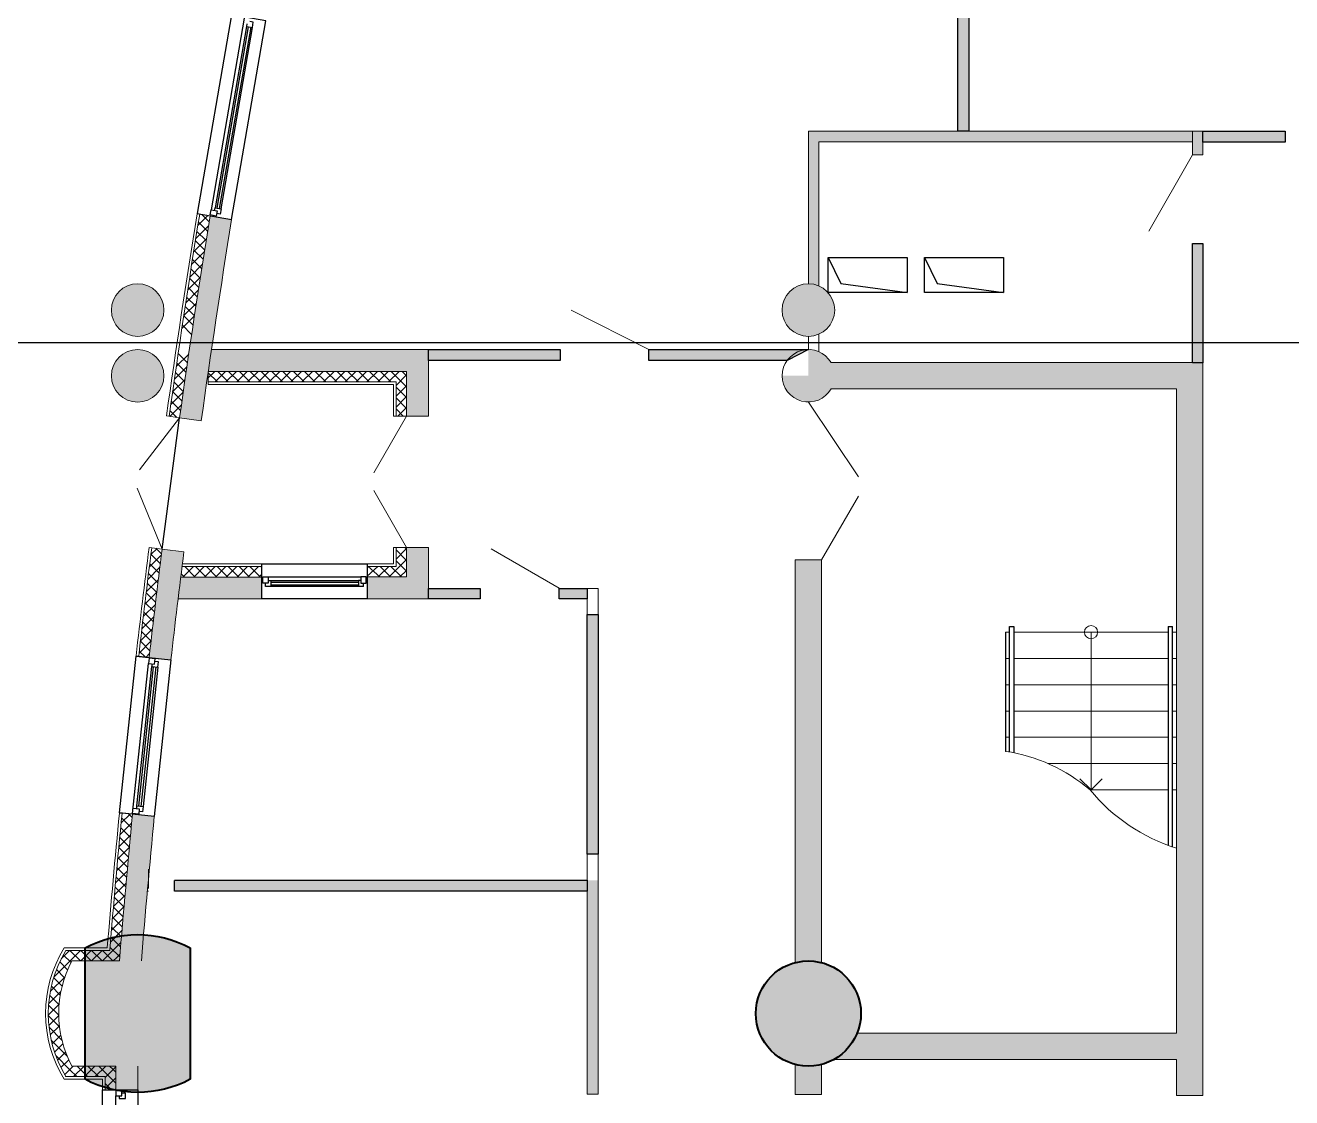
# Model space of a CAD drawing. Header units: millimetres. Extents: x 72919 to 485785, y -53256 to 338519.
# Drawn here: x 153689 to 168133, y 160830 to 173064 of the extents above; entities that cross this region are included whole.
import ezdxf

# ---------------------------------------------------------------- set-up
doc = ezdxf.new("R2010")
doc.units = ezdxf.units.MM
doc.layers.add('1', color=7, linetype='Continuous')
for name, color, linetype, lineweight in [('door', 177, 'Continuous', 9), ('stairs', 4, 'Continuous', 5), ('wall', 5, 'Continuous', 40)]:
    doc.layers.add(name, color=color, linetype=linetype, lineweight=lineweight)

# ---------------------------------------------------------------- blocks, each defined once
blk = doc.blocks.new('Пилон 1')
at = {"layer": 'wall', "lineweight": 9, "ltscale": 400, "true_color": 0x000000}
h = blk.add_hatch(color=18, dxfattribs=at)
h.dxf.hatch_style = 1
edge = h.paths.add_edge_path()
edge.add_line((600, -750), (600, 750))
edge.add_arc((0, -375), 1275, 61.9275, 118.0725)
edge.add_line((-600, 750), (-600, -750))
edge.add_arc((0, 375), 1275, 241.9275, 298.0725)
at = {"layer": 'wall', "color": 0, "ltscale": 400}
blk.add_lwpolyline([(600, -750), (600, 750, 0.25), (-600, 750), (-600, -750, 0.25), (600, -750)], format="xyb", dxfattribs=at)
blk = doc.blocks.new('Колонна ∅1200')
at = {"lineweight": 9, "ltscale": 400, "true_color": 0x000000}
h = blk.add_hatch(color=18, dxfattribs=at)
h.dxf.hatch_style = 1
edge = h.paths.add_edge_path()
edge.add_arc((0, 0), 600, 0, 360)
at = {"color": 18, "ltscale": 400, "true_color": 0x000000}
blk.add_circle((0, 0), 600, dxfattribs=at)

msp = doc.modelspace()

# ---------------------------------------------------------------- hatches: boundary and pattern name
at = {"ltscale": 500, "true_color": 0x000000}
h = msp.add_hatch(color=18, dxfattribs=at)
h.dxf.hatch_style = 1
h.paths.add_polyline_path([(164324.91077, 174464.89857), (164450.43379, 174464.89857), (164450.43379, 171854.99944), (164324.91077, 171854.99944)])
h = msp.add_hatch(color=18, dxfattribs=at)
h.dxf.hatch_style = 1
edge = h.paths.add_edge_path()
edge.add_line((167120.43379, 171854.99944), (162620.43379, 171854.99944))
edge.add_line((162620.43379, 171854.99944), (162620.43379, 170114.99944))
edge.add_arc((162620.43379, 169814.99944), 300, 66.421821522, 90, ccw=False)
edge.add_line((162740.43379, 170089.95399), (162740.43379, 171734.99944))
edge.add_line((162740.43379, 171734.99944), (167000.43379, 171734.99944))
edge.add_line((167000.43379, 171734.99944), (167000.43379, 171584.99944))
edge.add_line((167000.43379, 171584.99944), (167120.43379, 171584.99944))
edge.add_line((167120.43379, 171584.99944), (167120.43379, 171854.99944))
h = msp.add_hatch(color=18, dxfattribs=at)
h.dxf.hatch_style = 1
h.paths.add_polyline_path([(167120.43379, 171854.99944), (168060.43379, 171854.99944), (168060.43379, 171729.99944), (167120.43379, 171729.99944)])
h.paths.add_polyline_path([(169070.43379, 171854.99944), (169320.43379, 171854.99944), (169320.43379, 171729.99944), (169070.43379, 171729.99944)])
h.paths.add_polyline_path([(170060.69529, 171854.99944), (173910.37406, 171854.99944), (173910.37406, 171729.99944), (170060.69529, 171729.99944)])
h.paths.add_polyline_path([(173910.37406, 171854.37183), (178095.43379, 171854.37183), (178095.43379, 171729.99944), (173910.37406, 171729.99944)])
h = msp.add_hatch(color=18, dxfattribs=at)
h.dxf.hatch_style = 1
h.paths.add_polyline_path([(155444.62172, 168586.55507), (155696.19417, 168553.10768), (155781.12329, 169114.87465), (158037.36077, 169114.87627), (158037.36083, 168606.47783), (158287.36057, 168606.47783), (158287.36057, 169364.87465), (155812.93078, 169364.87465), (155880.36704, 169814.99944), (155979.26693, 170453.00528), (156047.30886, 170846.8588), (155795.60521, 170887.59674), (155750.75932, 170608.20457), (155700.20625, 170287.52658), (155639.7147, 169895.34123), (155601.65977, 169643.61094), (155546.61962, 169272.24012), (155506.56408, 168996.24451), (155469.31448, 168734.99152)])
h.paths.add_polyline_path([(157587.43379, 166769.99944), (158037.36057, 166769.99944), (158037.36057, 167106.47783), (158287.36057, 167106.47783), (158287.36057, 166521.51294), (157587.43379, 166521.51294)])
edge = h.paths.add_edge_path()
edge.add_line((155249.51214, 167089.18206), (155497.34085, 167056.25853))
edge.add_line((155497.34085, 167056.25853), (155461.91285, 166768.48441))
edge.add_line((155461.91285, 166768.48441), (156387.43379, 166768.48602))
edge.add_line((156387.43379, 166768.48602), (156387.43379, 166521.51294))
edge.add_line((156387.43379, 166521.51294), (155431.43924, 166521.51294))
edge.add_line((155431.43924, 166521.51294), (155416.39427, 166396.26925))
edge.add_line((155416.39427, 166396.26925), (155391.48373, 166186.13334))
edge.add_line((155391.48373, 166186.13334), (155369.70054, 165999.43471))
edge.add_line((155369.70054, 165999.43471), (155349.79216, 165826.29085))
edge.add_line((155349.79216, 165826.29085), (155101.40567, 165854.64839))
edge.add_line((155101.40567, 165854.64839), (155116.51609, 165986.28955))
edge.add_line((155116.51609, 165986.28955), (155133.26619, 166130.5864))
edge.add_line((155133.26619, 166130.5864), (155161.64559, 166371.31452))
edge.add_line((155161.64559, 166371.31452), (155194.39301, 166643.52539))
edge.add_line((155194.39301, 166643.52539), (155223.46624, 166880.47535))
edge.add_line((155223.46624, 166880.47535), (155251.16335, 167088.9627))
h = msp.add_hatch(color=18, dxfattribs=at)
h.dxf.hatch_style = 1
h.paths.add_polyline_path([(167120.43379, 169964.99944), (167000.43379, 169964.99944), (167000.43379, 169214.99944), (167120.43379, 169214.99944)])
h.paths.add_polyline_path([(167000.43379, 169964.99944), (167120.43379, 169964.99944), (167120.43379, 170574.99944), (167000.43379, 170574.99944)])
h = msp.add_hatch(color=18, dxfattribs=at)
h.dxf.hatch_style = 1
edge = h.paths.add_edge_path()
edge.add_arc((154970.43379, 169814.99944), 300, 9, 369)
h = msp.add_hatch(color=18, dxfattribs=at)
h.dxf.hatch_style = 1
edge = h.paths.add_edge_path()
edge.add_arc((162620.43379, 169814.99944), 300, 9, 369)
h = msp.add_hatch(color=18, dxfattribs=at)
h.dxf.hatch_style = 1
edge = h.paths.add_edge_path()
edge.add_arc((154970.43379, 169064.99944), 300, 9, 369)
h = msp.add_hatch(color=18, dxfattribs=at)
h.dxf.hatch_style = 1
h.paths.add_polyline_path([(158287.36057, 169364.87465), (159790.64801, 169364.87465), (159790.64801, 169239.99944), (158287.36057, 169239.99944)])
h.paths.add_polyline_path([(160800.64801, 169364.87465), (162620.15531, 169364.99944), (162377.07712, 169239.99944), (160800.64801, 169239.99944)])
h = msp.add_hatch(color=18, dxfattribs=at)
h.dxf.hatch_style = 1
h.paths.add_polyline_path([(162619.54353, 169065.52377), (162619.54353, 169365.52362, -0.2676702375), (162879.04662, 169215.5373), (167119.82241, 169215.5373), (167119.7958, 169065.52377)])
h = msp.add_hatch(color=18, dxfattribs=at)
h.dxf.hatch_style = 1
h.paths.add_polyline_path([(162619.24682, 166965.12767), (162469.54651, 166965.12767), (162469.54651, 165480.43979), (162619.24682, 165456.30081)])
edge = h.paths.add_edge_path()
edge.add_line((162469.54651, 168805.54335), (162619.24682, 168765.12767))
edge.add_line((162619.24682, 168765.12767), (162619.24682, 169065.02058))
edge.add_line((162619.24682, 169065.02058), (162319.24724, 169065.02058))
edge.add_arc((162619.24682, 169065.52377), 300, 180.096102053, 240.066070356)
edge.add_line((162469.54651, 168805.54335), (162469.54651, 168805.54335))
h = msp.add_hatch(color=18, dxfattribs=at)
h.dxf.hatch_style = 1
h.paths.add_polyline_path([(162769.54642, 166965.12767), (162619.54353, 166965.12767), (162619.54353, 166816.67788), (162769.54644, 166770.52301)])
edge = h.paths.add_edge_path()
edge.add_arc((162619.24682, 169065.52377), 300, 300.066068008, 330.001947794)
edge.add_line((162879.05954, 168915.5326), (166819.54569, 168915.51666))
edge.add_line((166819.54569, 168915.51666), (166819.46552, 168765.37156))
edge.add_line((166819.46552, 168765.37156), (167119.17915, 168765.53529))
edge.add_line((167119.17915, 168765.53529), (167119.7426, 168765.53529))
edge.add_line((167119.7426, 168765.53529), (167119.79572, 169065.02058))
edge.add_line((167119.79572, 169065.02058), (162619.54353, 169065.02058))
edge.add_line((162619.54353, 169065.02058), (162619.54353, 168765.12767))
edge.add_line((162619.54353, 168765.12767), (162729.53163, 168787.01783))
edge.add_line((162729.53163, 168787.01783), (162769.5463, 168805.88928))
h = msp.add_hatch(color=18, dxfattribs=at)
h.dxf.hatch_style = 1
h.paths.add_polyline_path([(166819.54599, 161790.02336), (166819.54689, 168850.73208), (167119.54425, 168850.73208), (167119.54337, 161790.02336)])
h = msp.add_hatch(color=18, dxfattribs=at)
h.dxf.hatch_style = 1
h.paths.add_polyline_path([(162619.54353, 165456.25297), (162619.54353, 166816.67788), (162769.54644, 166770.52301), (162769.54652, 165432.06518)])
h = msp.add_hatch(color=18, dxfattribs=at)
h.dxf.hatch_style = 1
h.paths.add_polyline_path([(158287.36057, 166639.99944), (158876.57032, 166639.99944), (158876.57032, 166521.51294), (158287.36057, 166521.51294)])
h.paths.add_polyline_path([(159776.57032, 166639.99944), (160096.32216, 166639.99944), (160096.32216, 166519.99944), (159776.57032, 166519.99944)])
h = msp.add_hatch(color=18, dxfattribs=at)
h.dxf.hatch_style = 1
h.paths.add_polyline_path([(155392.35886, 163309.37156), (160096.32216, 163309.99944), (160096.32216, 163184.99944), (155392.09736, 163184.37211)])
h.paths.add_polyline_path([(160096.32216, 163309.99944), (160221.3222, 163309.99944), (160221.3222, 160869.99944), (160096.32216, 160869.99944)])
h.paths.add_polyline_path([(160095.69455, 166340.26161), (160221.94977, 166340.26161), (160221.94977, 163609.73728), (160095.69455, 163609.73728)])
h.paths.add_polyline_path([(160096.32216, 159869.99944), (160221.32216, 159869.99944), (160221.32216, 159719.37183), (160096.32216, 159719.37183)])
h = msp.add_hatch(color=18, dxfattribs=at)
h.dxf.hatch_style = 1
h.paths.add_polyline_path([(162019.54388, 161791.02218, -0.3415347387), (162469.54651, 162370.97358), (162469.54651, 165480.43979), (162619.24682, 165456.30081), (162619.24682, 161791.02218)])
h = msp.add_hatch(color=18, dxfattribs=at)
h.dxf.hatch_style = 1
h.paths.add_polyline_path([(162619.54353, 161790.02336), (162619.54353, 165456.25297), (162769.54652, 165432.06518), (162769.54672, 162370.97295, -0.3419983643), (163219.54777, 161790.02336)])
h = msp.add_hatch(color=18, dxfattribs=at)
h.dxf.hatch_style = 1
h.paths.add_polyline_path([(154720.4338, 159719.99944), (154970.43379, 159719.99944), (160221.32216, 159719.99944), (160221.32216, 159499.99944), (162770.43379, 159499.99944), (162770.43379, 159065.25681), (162520.43379, 159065.25681), (162520.43379, 159249.99944), (160040.43379, 159249.99944), (160040.43379, 154239.99944), (160610.43379, 154239.99944), (160610.43379, 153989.99944), (159790.43379, 153989.99944), (159790.43379, 154209.99944), (158860.63772, 154209.99944), (158860.63772, 154459.99944), (159790.43379, 154459.99944), (159790.43379, 159469.99944), (157330.43379, 159469.99944), (157330.43379, 154459.99944), (157850.43379, 154459.99944), (157850.43379, 154209.99944), (157080.43379, 154209.99944), (157080.43379, 159469.99944), (154970.43379, 159469.99944), (154970.43379, 158035.99944), (154720.4338, 158035.99944)])
h.paths.add_polyline_path([(154762.01082, 162389.99944), (155012.84782, 162389.99944), (155044.48246, 162767.71051), (155074.51136, 163112.38163), (155081.07546, 163186.07251), (155091.87314, 163306.07251), (155160.4786, 164036.27399), (154911.85659, 164062.56844)])
h = msp.add_hatch(color=18, dxfattribs=at)
h.dxf.hatch_style = 1
h.paths.add_polyline_path([(162063.32879, 161565.02135, -0.0963957826), (162019.54305, 161790.02135), (162619.24682, 161790.02135), (162619.24682, 161565.02135)])
h = msp.add_hatch(color=18, dxfattribs=at)
h.dxf.hatch_style = 1
h.paths.add_polyline_path([(162619.54353, 161565.02135), (162619.54353, 161790.02135), (163219.54777, 161790.02135, -0.0963957826), (163175.76203, 161565.02135)])
h = msp.add_hatch(color=18, dxfattribs=at)
h.dxf.hatch_style = 1
h.paths.add_polyline_path([(167119.54334, 161565.02135), (167119.54337, 161790.02336), (166819.54599, 161790.02336), (166819.54595, 161565.02135)])
h = msp.add_hatch(color=18, dxfattribs=at)
h.dxf.hatch_style = 1
edge = h.paths.add_edge_path()
edge.add_line((162469.54651, 160864.76844), (162469.54651, 161209.07313))
edge.add_arc((162619.54541, 161790.02336), 600.00236, 202.024427998, 255.522654874, ccw=False)
edge.add_line((162063.32879, 161565.02135), (162619.24682, 161565.02135))
edge.add_line((162619.24682, 161565.02135), (162619.24682, 160864.76844))
edge.add_line((162619.24682, 160864.76844), (162469.54651, 160864.76844))
h = msp.add_hatch(color=18, dxfattribs=at)
h.dxf.hatch_style = 1
edge = h.paths.add_edge_path()
edge.add_line((162769.5468, 161209.07378), (162769.83961, 160864.89426))
edge.add_line((162769.83961, 160864.89426), (162619.83628, 160864.89426))
edge.add_line((162619.83628, 160864.89426), (162619.54353, 161565.02135))
edge.add_line((162619.54353, 161565.02135), (167119.54334, 161565.02135))
edge.add_line((167119.54334, 161565.02135), (167119.54322, 160854.34981))
edge.add_line((167119.54322, 160854.34981), (166819.49583, 160854.35261))
edge.add_line((166819.49583, 160854.35261), (166819.49966, 161265.02383))
edge.add_line((166819.49966, 161265.02383), (162910.02488, 161265.02383))
edge.add_arc((162619.54541, 161790.02336), 600.00236, 284.477591276, 298.955524515, ccw=False)
at = {"layer": '1', "ltscale": 500, "true_color": 0x000000}
h = msp.add_hatch(color=18, dxfattribs=at)
h.dxf.hatch_style = 1
edge = h.paths.add_edge_path()
edge.add_line((167119.54334, 161565.02135), (167119.54322, 160854.34981))
edge.add_line((167119.54322, 160854.34981), (166819.49583, 160854.35261))
edge.add_line((166819.49583, 160854.35261), (166819.49966, 161265.02383))
edge.add_line((166819.49966, 161265.02383), (162910.02488, 161265.02383))
edge.add_arc((162619.54541, 161790.02336), 600.00236, 284.477591276, 298.955524515, ccw=False)
edge.add_line((162769.5468, 161209.07378), (162769.83961, 160864.89426))
edge.add_line((162769.83961, 160864.89426), (162619.83628, 160864.89426))
edge.add_line((162619.83649, 160865.02054), (162619.54353, 161565.02135))
edge.add_line((162619.54353, 161565.02135), (167119.54334, 161565.02135))

# ---------------------------------------------------------------- linework, layer by layer
at = {"color": 18, "ltscale": 500, "true_color": 0x000000}
for p, q in [((156185.89585, 173146.83882), (155807.96811, 170959.24411)), ((156209.99058, 173051.34304), (155852.49136, 170981.99669)), ((156229.69864, 173047.93828), (155872.19942, 170978.59193)), ((156259.26073, 173042.83115), (155901.76151, 170973.4848)), ((155921.46957, 170970.08005), (156278.96879, 173039.4264)), ((162845.43379, 170414.49061), (162990.97493, 170117.71144)), ((163945.43379, 170414.49061), (164090.97493, 170117.71144)), ((162990.97493, 170117.71144), (163745.43379, 170014.49061)), ((164090.97493, 170117.71144), (164845.43379, 170014.49061)), ((156397.43379, 166769.99944), (157517.43379, 166769.99944)), ((156487.43379, 166729.99944), (157487.43379, 166729.99944)), ((156487.43379, 166709.99944), (157487.43379, 166709.99944)), ((156487.43379, 166679.99944), (157487.43379, 166679.99944)), ((154912.91689, 164072.51208), (155093.81651, 165782.97264)), ((154962.16072, 164157.80595), (155130.43944, 165748.93205)), ((154982.0498, 164155.70247), (155150.32851, 165746.82857)), ((155011.88341, 164152.54724), (155180.16213, 165743.67334)), ((155200.0512, 165741.56986), (155031.77249, 164150.44376)), ((165844.30478, 164340.89539), (165716.87404, 164468.32613)), ((165844.30478, 164340.89539), (165971.73552, 164468.32613)), ((154720.43379, 159729.99944), (154720.43379, 160849.99944))]:
    msp.add_line(p, q, dxfattribs=at)
for points in [[(164324.91077, 174464.89857), (164450.43379, 174464.89857), (164450.43379, 171854.99944), (164324.91077, 171854.99944)], [(156433.94898, 173114.13342), (156039.78777, 173182.22851), (155648.24102, 170915.80155), (156042.40223, 170847.70646)], [(167120.43379, 171854.99944), (168060.43379, 171854.99944), (168060.43379, 171729.99944), (167120.43379, 171729.99944)], [(155797.75385, 170900.11992), (155807.96811, 170959.24411), (155876.94632, 170947.32747), (155866.73206, 170888.20328)], [(162845.43379, 170414.49061), (163745.43379, 170414.49061), (163745.43379, 170014.49061), (162845.43379, 170014.49061)], [(163945.43379, 170414.49061), (164845.43379, 170414.49061), (164845.43379, 170014.49061), (163945.43379, 170014.49061)], [(158287.36057, 169364.87465), (159790.64801, 169364.87465), (159790.64801, 169239.99944), (158287.36057, 169239.99944)], [(160800.64801, 169364.87465), (162620.15531, 169364.99944), (162377.07712, 169239.99944), (160800.64801, 169239.99944)], [(156387.43379, 166519.99944), (156387.43379, 166919.99944), (157587.43379, 166919.99944), (157587.43379, 166519.99944)], [(157577.43379, 166769.99944), (157517.43379, 166769.99944), (157517.43379, 166699.99944), (157577.43379, 166699.99944)], [(158287.36057, 166639.99944), (158876.57032, 166639.99944), (158876.57032, 166521.51294), (158287.36057, 166521.51294)], [(159776.57032, 166639.99944), (160096.32216, 166639.99944), (160096.32216, 166519.99944), (159776.57032, 166519.99944)], [(160095.69455, 166340.26161), (160221.94977, 166340.26161), (160221.94977, 163609.73728), (160095.69455, 163609.73728)], [(155160.4786, 164036.27399), (154762.69708, 164078.34367), (154952.01063, 165868.36053), (155349.79216, 165826.29085)], [(155100.12696, 165842.63987), (155093.81651, 165782.97264), (155163.42828, 165775.61044), (155169.73873, 165835.27767)], [(155392.35886, 163309.37156), (160096.32216, 163309.99944), (160096.32216, 163184.99944), (155392.09736, 163184.37211)], [(154970.43379, 159719.99944), (154570.43379, 159719.99944), (154570.43379, 160919.99944), (154970.43379, 160919.99944)], [(154720.43379, 160909.99944), (154720.43379, 160849.99944), (154790.43379, 160849.99944), (154790.43379, 160909.99944)]]:
    msp.add_lwpolyline(points, close=True, dxfattribs=at)
for points in [[(156215.09771, 173080.90513), (156209.99058, 173051.34304), (156278.96879, 173039.4264), (156289.18305, 173098.55058), (156249.76693, 173105.36009)], [(155847.38423, 170952.4346), (155852.49136, 170981.99669), (155921.46957, 170970.08005), (155911.25531, 170910.95587), (155871.83919, 170917.76537)], [(167000.43379, 170574.99944), (167120.43379, 170574.99944), (167120.43379, 169214.99944), (167000.43379, 169214.99944), (167000.43379, 169964.99944)], [(167000.43379, 169964.99944), (167000.43379, 170574.99944)], [(167000.43379, 170574.99944), (167120.43379, 170574.99944), (167120.43379, 169214.99944), (167000.43379, 169214.99944), (167000.43379, 170574.99944)], [(215774.00404, 169439.99944), (141171.728, 169439.99944)], [(215774.00404, 169439.99944), (141171.728, 169439.99944)], [(160800.64801, 169239.99944), (160800.64801, 169364.87465)], [(155251.16335, 167088.9627), (155448.36546, 168586.03121)], [(156457.43379, 166769.99944), (156457.43379, 166699.99944), (156397.43379, 166699.99944), (156397.43379, 166769.99944)], [(157547.43379, 166659.99944), (156427.43379, 166659.99944), (156427.43379, 166699.99944)], [(156457.43379, 166729.99944), (156487.43379, 166729.99944), (156487.43379, 166659.99944)], [(157517.43379, 166729.99944), (157487.43379, 166729.99944), (157487.43379, 166659.99944)], [(157547.43379, 166659.99944), (157547.43379, 166699.99944)], [(164869.05756, 166140.89533), (164869.0577, 164781.00664)], [(164914.05754, 166205.89539), (164964.05603, 166205.89539), (164964.05755, 164764.38439)], [(164914.0577, 164773.74787), (164914.05754, 166205.89539)], [(166724.55351, 166205.89539), (166724.55093, 163707.43448)], [(166724.55183, 166205.89539), (166774.552, 166205.89539)], [(166774.55174, 163689.57117), (166774.552, 166205.89539)], [(155133.59466, 165778.76567), (155130.43944, 165748.93205), (155200.0512, 165741.56986), (155206.36166, 165801.23709), (155166.5835, 165805.44406)], [(154919.22734, 164132.17931), (154988.83911, 164124.81711), (154982.52866, 164065.14988), (154912.91689, 164072.51208)], [(154959.0055, 164127.97234), (154962.16072, 164157.80595), (155031.77249, 164150.44376), (155025.46204, 164090.77653), (154985.68388, 164094.9835)], [(154760.43379, 160849.99944), (154760.43379, 160819.99944), (154830.43379, 160819.99944), (154830.43379, 160879.99944), (154790.43379, 160879.99944)]]:
    msp.add_lwpolyline(points, dxfattribs=at)
at = {"layer": 'door', "ltscale": 100}
for p, q in [((167000.43379, 171584.99944), (166503.62117, 170717.14161)), ((159776.57032, 166641.51294), (159002.30772, 167091.79043))]:
    msp.add_line(p, q, dxfattribs=at)
at = {"layer": 'door', "linetype": 'ByBlock', "ltscale": 100}
for p, q in [((160800.64801, 169364.87465), (159913.95317, 169814.97553)), ((155448.36546, 168586.03121), (154991.09563, 167991.55303)), ((158037.36057, 168606.47783), (157662.36057, 167956.95878)), ((155249.51214, 167089.18206), (154963.31386, 167782.42844)), ((158037.36057, 167106.47783), (157662.36057, 167755.99688))]:
    msp.add_line(p, q, dxfattribs=at)
at = {"layer": 'door', "linetype": 'ByBlock'}
for p, q in [((163193.97395, 167911.48869), (162620.43379, 168766.0075)), ((163193.5197, 167693.58802), (162769.6704, 166965.12767))]:
    msp.add_line(p, q, dxfattribs=at)
at = {"layer": 'stairs', "color": 4, "lineweight": 18}
for p, q in [((164869.05756, 166140.89533), (164914.05756, 166140.89534)), ((164964.05616, 166140.89534), (166724.55338, 166140.89544)), ((165844.30477, 166140.89539), (165844.30477, 164340.89539)), ((166774.55199, 166140.89544), (166818.08632, 166140.89544)), ((164869.05759, 165840.89533), (164914.05759, 165840.89534)), ((164964.05646, 165840.89534), (166724.55308, 165840.89544)), ((166774.55196, 165840.89544), (166818.0863, 165840.89544)), ((164869.05762, 165540.89533), (164914.05762, 165540.89534)), ((164964.05677, 165540.89534), (166724.55278, 165540.89544)), ((166774.55193, 165540.89544), (166818.08628, 165540.89544)), ((164869.05765, 165240.89533), (164914.05765, 165240.89534)), ((164964.05707, 165240.89534), (166724.55248, 165240.89544)), ((166774.55189, 165240.89544), (166818.08625, 165240.89544)), ((164869.05768, 164940.89533), (164914.05768, 164940.89534)), ((164964.05737, 164940.89534), (166724.55217, 164940.89544)), ((166774.55186, 164940.89544), (166818.08623, 164940.89544)), ((165355.23359, 164640.89536), (166724.55187, 164640.89544)), ((166774.55183, 164640.89544), (166818.08621, 164640.89544)), ((165832.67806, 164340.89538), (166724.55157, 164340.89544)), ((166774.5518, 164340.89544), (166818.08619, 164340.89544))]:
    msp.add_line(p, q, dxfattribs=at)
msp.add_circle((165844.30477, 166140.89539), 75.52444, dxfattribs=at)
for centre, radius, start, end in [((164586.79217, 162888.01288), 1913.92246, 49.386021659, 81.519075655), ((167460.27093, 165687.86244), 2112.67102, 219.610555682, 252.345590794)]:
    msp.add_arc(centre, radius, start, end, dxfattribs=at)
at = {"layer": 'wall', "color": 18, "lineweight": 18, "ltscale": 0.007407, "true_color": 0x000000}
for p, q in [((162620.43379, 171729.99944), (162620.43379, 171854.99944)), ((167000.43379, 171729.99944), (167000.43379, 171854.99944)), ((167120.43379, 171854.99944), (168060.43379, 171854.99944)), ((168060.43379, 171854.99944), (168060.43379, 171729.99944)), ((168060.43379, 171729.99944), (167120.43379, 171729.99944)), ((158287.36057, 169239.99944), (158287.36057, 169364.99944)), ((158287.36057, 169364.99944), (159790.64801, 169364.99944)), ((159790.64801, 169364.99944), (159790.64801, 169239.99944)), ((159790.64801, 169239.99944), (158287.36057, 169239.99944)), ((167119.54463, 169215.5373), (162879.04662, 169215.5373)), ((162879.18729, 169215.29342), (166710.0893, 169215.29342)), ((167119.54463, 169215.5373), (167119.54322, 160854.34981)), ((162879.05954, 168915.5326), (166819.54723, 168915.51666)), ((166819.54595, 161565.02306), (166819.54723, 168915.51666)), ((162769.6704, 166965.12767), (162469.39335, 166965.12767)), ((162769.54678, 162370.97294), (162769.54678, 166965.12767)), ((158287.36057, 166639.99944), (158876.57032, 166639.99944)), ((158876.57032, 166639.99944), (158876.57032, 166519.99944)), ((160221.32216, 166639.99944), (159776.57032, 166639.99944)), ((159776.57032, 166639.99944), (159776.57032, 166519.99944)), ((160221.32216, 160869.99944), (160221.32216, 166639.99944)), ((158876.57032, 166519.99944), (158287.36057, 166519.99944)), ((159776.57032, 166519.99944), (160096.32216, 166519.99944)), ((160096.32216, 166519.99944), (160096.32216, 163309.99944)), ((154911.85659, 164062.56844), (155160.4786, 164036.27399)), ((155092.75177, 163435.62651), (155092.75177, 163215.62651)), ((155092.35952, 163309.99944), (155092.22876, 163309.99944)), ((160096.32216, 163309.99944), (155392.36017, 163309.99944)), ((162469.54651, 161209.07313), (162469.5511, 160864.76844)), ((162769.024, 161208.93709), (162769.02859, 160864.76844)), ((162769.55143, 160864.76844), (162769.5468, 161209.07378)), ((166819.49966, 161265.02383), (166819.49583, 160854.35261)), ((154600.40689, 161069.99944), (154600.37329, 160920.02633)), ((154720.4338, 160919.99944), (154720.4338, 161189.99944)), ((154600.33856, 160920.02633), (154570.33856, 160920.03306)), ((162469.5511, 160864.76844), (162769.55146, 160864.76844)), ((166819.54262, 160854.35261), (167119.54425, 160854.34981))]:
    msp.add_line(p, q, dxfattribs=at)
at = {"layer": 'wall', "color": 18, "lineweight": 18, "ltscale": 0.007407, "true_color": 0x000000, "extrusion": (-0.138579, -0.990351, 0)}
msp.add_line((155448.36546, 168586.03121), (155299.81274, 168606.81801), dxfattribs=at)
at = {"layer": 'wall', "color": 18, "lineweight": 18, "ltscale": 0.007407, "true_color": 0x000000, "extrusion": (0, 1, 0)}
for p, q in [((158037.36057, 167106.47783), (157887.36057, 167106.47783)), ((155476.56203, 166888.48599), (156387.43379, 166888.48599)), ((156387.43379, 166918.48599), (155480.29208, 166918.48599))]:
    msp.add_line(p, q, dxfattribs=at)
at = {"layer": 'wall', "color": 18, "lineweight": 18, "ltscale": 0.007407, "true_color": 0x000000, "extrusion": (0.707107, -0.707107, 0)}
for p, q in [((155475.79236, 166882.28722), (155481.99113, 166888.48599)), ((154707.71255, 160919.99944), (154720.37612, 160932.66302))]:
    msp.add_line(p, q, dxfattribs=at)
at = {"layer": 'wall', "color": 18, "lineweight": 18, "ltscale": 0.007407, "true_color": 0x000000, "extrusion": (-0.707107, -0.707107, 0)}
for p, q in [((155503.90936, 166768.48599), (155466.35492, 166806.04043)), ((154673.2637, 160919.99944), (154600.38961, 160992.87353))]:
    msp.add_line(p, q, dxfattribs=at)
at = {"layer": 'wall', "color": 18, "lineweight": 18, "ltscale": 0.007407, "true_color": 0x000000, "extrusion": (0.707107, 0.707107, 0)}
msp.add_line((154720.39045, 160996.61638), (154527.00739, 161189.99944), dxfattribs=at)
at = {"layer": 'wall', "color": 18, "lineweight": 18, "ltscale": 0.007407, "true_color": 0x000000, "extrusion": (1, -0.000224076, 0)}
msp.add_line((154570.37329, 160920.03305), (154570.40017, 161039.99944), dxfattribs=at)
at = {"layer": 'wall', "color": 18, "lineweight": 18, "ltscale": 0.007407, "true_color": 0x000000}
msp.add_lwpolyline([(164325.43379, 174464.89857), (164450.43379, 174464.89857), (164450.43379, 171854.99944), (164325.43379, 171854.99944)], close=True, dxfattribs=at)
for points in [[(162740.43379, 170089.4228), (162740.43379, 171734.99944), (167000.43379, 171734.99944), (167000.43379, 171584.99944), (167120.43379, 171584.99944), (167120.43379, 171854.99944), (162620.43379, 171854.99944), (162620.43379, 170114.98715)], [(155656.42636, 170778.2587), (155772.28146, 170894.1138)], [(155677.57959, 170909.44361), (155796.03763, 170890.26829)], [(155632.8707, 170630.95935), (155777.54392, 170775.63257)], [(155586.496, 170337.09728), (155730.62432, 170481.22559)], [(155716.96295, 170394.51356), (155612.01673, 170499.45978)], [(167000.43379, 169964.99944), (167000.43379, 170574.99944), (167120.43379, 170574.99944), (167120.43379, 169214.99944)], [(155541.09432, 170044.20822), (155684.6849, 170187.7988)], [(155666.97682, 170073.26863), (155561.8012, 170178.44426)], [(155518.75496, 169898.12518), (155662.07933, 170041.44954)], [(155650.50452, 169965.99725), (155545.25188, 170071.24989)], [(155634.12744, 169858.63064), (155528.79751, 169963.96057)], [(167000.43379, 169214.99944), (167000.43379, 169964.99944)], [(155601.65977, 169643.61094), (155496.17443, 169749.09628)], [(162620.43379, 169364.73724), (162620.43379, 169514.99944)], [(162740.67664, 169339.39123), (162740.67664, 169540.15102)], [(155410.62021, 169171.272), (155552.63921, 169313.29099)], [(155537.87637, 169212.41959), (155432.07687, 169318.2191)], [(155812.93078, 169364.87465), (158287.36057, 169364.87465), (158287.36057, 168606.47783), (158037.36057, 168606.47783)], [(160800.64801, 169364.99944), (162620.15531, 169364.99944)], [(162377.07712, 169239.99944), (160800.64801, 169239.99944), (160800.64801, 169364.99944)], [(155389.69663, 169026.60473), (155531.45957, 169168.36767)], [(155776.31101, 169114.87465), (158037.36057, 169114.87465), (158037.36057, 168606.47783)], [(155776.31124, 169041.98827), (155849.19923, 169114.87627)], [(155852.94292, 168994.87627), (155972.94292, 169114.87627)], [(156002.90707, 168994.87627), (155882.90707, 169114.87627)], [(155976.6866, 168994.87627), (156096.6866, 169114.87627)], [(156126.65076, 168994.87627), (156006.65076, 169114.87627)], [(156100.43029, 168994.87627), (156220.43029, 169114.87627)], [(156250.39444, 168994.87627), (156130.39444, 169114.87627)], [(156224.17398, 168994.87627), (156344.17398, 169114.87627)], [(156374.13813, 168994.87627), (156254.13813, 169114.87627)], [(156347.91766, 168994.87627), (156467.91766, 169114.87627)], [(156497.88182, 168994.87627), (156377.88182, 169114.87627)], [(156471.66135, 168994.87627), (156591.66135, 169114.87627)], [(156621.6255, 168994.87627), (156501.6255, 169114.87627)], [(156595.40504, 168994.87627), (156715.40504, 169114.87627)], [(156745.36919, 168994.87627), (156625.36919, 169114.87627)], [(156719.14872, 168994.87627), (156839.14872, 169114.87627)], [(156869.11288, 168994.87627), (156749.11288, 169114.87627)], [(156842.89241, 168994.87627), (156962.89241, 169114.87627)], [(156992.85656, 168994.87627), (156872.85656, 169114.87627)], [(156966.6361, 168994.87627), (157086.6361, 169114.87627)], [(157090.37978, 168994.87627), (157210.37978, 169114.87627)], [(157240.34394, 168994.87627), (157120.34394, 169114.87627)], [(157214.12347, 168994.87627), (157334.12347, 169114.87627)], [(157364.08762, 168994.87627), (157244.08762, 169114.87627)], [(157337.86716, 168994.87627), (157457.86716, 169114.87627)], [(157461.61084, 168994.87627), (157581.61084, 169114.87627)], [(157611.575, 168994.87627), (157491.575, 169114.87627)], [(157585.35453, 168994.87627), (157705.35453, 169114.87627)], [(157735.31868, 168994.87627), (157615.31868, 169114.87627)], [(157709.09822, 168994.87627), (157829.09822, 169114.87627)], [(157859.06237, 168994.87627), (157739.06237, 169114.87627)], [(157832.8419, 168994.87627), (157952.8419, 169114.87627)], [(157950.0834, 169027.59893), (157862.80606, 169114.87627)], [(158037.36075, 169064.06526), (158011.95525, 169089.47076)], [(158037.36077, 169114.87627), (158037.36057, 168606.47783)], [(158037.36057, 169114.87465), (158037.36057, 168606.47783)], [(157887.36057, 168606.47789), (157887.36071, 168964.87627)], [(157939.41825, 168606.47787), (158037.36061, 168704.42022)], [(155448.36546, 168586.03121), (155696.19417, 168553.10768)], [(157917.36057, 168606.47788), (157887.36057, 168606.47789)], [(155102.9502, 166883.703), (155241.05979, 167021.81259)], [(155120.52612, 167025.02261), (155191.92846, 167096.42495)], [(158287.36057, 166519.99944), (157587.43379, 166519.99944), (157587.43379, 166769.99944), (158037.36057, 166769.99944), (158037.36057, 167106.47783)], [(157917.36057, 167097.07016), (157925.25474, 167104.96433)], [(157917.36057, 166973.32647), (158037.36057, 167093.32647)], [(158037.36057, 166959.77373), (157917.36057, 167079.77373)], [(158037.36057, 167106.47783), (158287.36057, 167106.47783), (158287.36057, 166519.99944)], [(155627.65305, 166768.48599), (155507.65305, 166888.48599)], [(155751.39673, 166768.48599), (155631.39673, 166888.48599)], [(155875.14042, 166768.48599), (155755.14042, 166888.48599)], [(155856.96588, 166768.48599), (155976.96588, 166888.48599)], [(155998.88411, 166768.48599), (155878.88411, 166888.48599)], [(156122.62779, 166768.48599), (156002.62779, 166888.48599)], [(156104.45325, 166768.48599), (156224.45325, 166888.48599)], [(156246.37148, 166768.48599), (156126.37148, 166888.48599)], [(156370.11517, 166768.48599), (156250.11517, 166888.48599)], [(157587.43379, 166780.14337), (157710.28986, 166889.99944)], [(157732.16011, 166769.99944), (157599.16011, 166889.99944)], [(157714.03354, 166769.99944), (157834.03354, 166889.99944)], [(157855.9038, 166769.99944), (157735.9038, 166889.99944)], [(157979.64748, 166769.99944), (157859.64748, 166889.99944)], [(158037.36057, 166836.03005), (157917.36057, 166956.03005)], [(157961.52092, 166769.99944), (158037.36057, 166845.8391)], [(162469.54651, 166965.12767), (162469.54651, 162370.97358)], [(162769.54644, 166770.52301), (162769.54642, 166965.12767)], [(155068.43962, 166601.70504), (155206.08712, 166739.35255)], [(155431.43924, 166519.99944), (156387.43379, 166519.99944), (156387.43379, 166768.48602), (155461.91285, 166768.48441)], [(156351.94063, 166768.48593), (156387.43379, 166803.97909)], [(162769.54672, 162370.97295), (162769.54644, 166770.52301)], [(155051.50282, 166461.02456), (155188.92137, 166598.4431)], [(155174.85856, 166481.84523), (155066.98886, 166589.71494)], [(155135.52818, 166149.94456), (155027.39702, 166258.07572)], [(155148.53538, 166260.68104), (155040.49169, 166368.72473)], [(155001.95381, 166040.24449), (155138.69366, 166176.98433)], [(155065.81744, 165856.62074), (155106.25604, 165897.05934)], [(154762.56291, 164077.10795), (154792.42165, 164074.20005)], [(154768.63464, 163827.02633), (154901.94963, 163960.34132)], [(154781.73341, 163963.86879), (154883.22177, 164065.35715)], [(154792.42165, 164074.20005), (154911.85659, 164062.56844)], [(154755.7285, 163690.3765), (154888.83969, 163823.48769)], [(154743.01411, 163553.91843), (154875.92265, 163686.82697)], [(154865.38782, 163573.98012), (154755.15086, 163684.21708)], [(154844.58457, 163347.296), (154734.1556, 163457.72497)], [(154706.01281, 163145.68606), (154838.32015, 163277.9934)], [(154694.0568, 163009.98637), (154826.16596, 163142.09553)], [(155092.09801, 163184.99944), (155081.07546, 163184.99944)], [(160096.32216, 160869.99944), (160096.32216, 163184.99944), (155392.09867, 163184.99944)], [(154659.31026, 162604.00876), (154790.83141, 162735.52991)], [(154784.82408, 162664.59437), (154673.81003, 162775.60841)], [(154013.94651, 162206.13239), (154317.81356, 162509.99944)], [(154133.7717, 162539.99944), (154623.86831, 162539.99944)], [(154150.60116, 162509.99944), (154651.48272, 162509.99944)], [(154440.70057, 162389.99944), (154320.70057, 162509.99944)], [(154321.55725, 162389.99944), (154441.55725, 162509.99944)], [(154564.44426, 162389.99944), (154444.44426, 162509.99944)], [(154445.30094, 162389.99944), (154565.30094, 162509.99944)], [(154688.18794, 162389.99944), (154568.18794, 162509.99944)], [(154765.79483, 162436.13625), (154654.58269, 162547.34838)], [(153954.73263, 161899.43114), (154095.15455, 162039.85305)], [(154070.58811, 161770.16241), (153953.80642, 161886.9441)], [(154167.51991, 161301.99955), (153984.08753, 161485.43193)], [(163175.76145, 161565.01971), (166819.54527, 161565.02091)], [(163175.76303, 161565.02383), (166819.54605, 161565.02306)], [(154094.36822, 161172.86092), (154184.46397, 161262.95667)], [(162910.02008, 161265.01945), (166819.49888, 161265.02168)], [(162910.02488, 161265.02383), (166819.49966, 161265.02383)], [(154137.48287, 161092.23188), (154235.25043, 161189.99944)], [(154151.12775, 161070.90433), (154148.44897, 161073.58311)], [(154150.60116, 161069.99944), (154600.40689, 161069.99944)], [(154152.03264, 161069.99944), (154151.12775, 161070.90433)], [(154238.99412, 161069.99944), (154358.99412, 161189.99944)], [(154362.7378, 161069.99944), (154482.7378, 161189.99944)], [(154486.48149, 161069.99944), (154606.48149, 161189.99944)], [(154720.41817, 161120.33234), (154685.58853, 161155.16199)], [(154720.33855, 160919.99944), (154970.43379, 160919.99944), (154970.43379, 161189.99944)], [(160096.06892, 160869.99944), (160221.3222, 160869.99944)]]:
    msp.add_lwpolyline(points, dxfattribs=at)
for points in [[(155696.19417, 168553.10768, -0.0053539964), (156042.40223, 170847.70646), (155796.03763, 170890.26829, 0.0053641138), (155448.36546, 168586.03121)], [(155497.34085, 167056.25853), (155249.51214, 167089.18206, 0.0028668464), (155101.17015, 165852.58531), (155349.79216, 165826.29085)]]:
    msp.add_lwpolyline(points, format="xyb", dxfattribs=at)
at = {"layer": 'wall', "color": 18, "lineweight": 18, "ltscale": 0.007407, "true_color": 0x000000, "extrusion": (-0.159794, -0.98715, 0), "elevation": -193589.71587}
msp.add_lwpolyline([(126336.80185, 0), (126366.80185, 0)], dxfattribs=at)
at = {"layer": 'wall', "color": 18, "lineweight": 18, "ltscale": 0.007407, "true_color": 0x000000, "extrusion": (-0.707107, -0.707107, 0)}
for points, elevation in [([(-10632.47338, 0), (-10751.51006, 0)], -230945.63647), ([(-10442.26453, 0), (-10590.57351, 0)], -230683.13647), ([(-10505.80029, 0), (-10654.00228, 0)], -230770.63647), ([(-10314.79313, 0), (-10463.31726, 0)], -230508.13647), ([(-10250.85691, 0), (-10399.48918, 0)], -230420.63647), ([(-9993.76841, 0), (-10142.83712, 0)], -230070.63647), ([(-9864.41382, 0), (-10013.70309, 0)], -229895.63647), ([(-9473.0797, 0), (-9623.04023, 0)], -229370.63647), ([(-9538.6445, 0), (-9688.49215, 0)], -229458.13647), ([(-8399.20952, 0), (-8568.91515, 0)], -230595.63647), ([(-8136.70952, 0), (-8306.41515, 0)], -230858.13647), ([(-7832.98633, 0), (-7868.91515, 0)], -231295.63647), ([(-9407.3772, 0), (-9557.45102, 0)], -229283.13647), ([(-7622.05767, 0), (-7791.76323, 0)], -231120.63647), ([(-9341.53669, 0), (-9491.72421, 0)], -229195.63647), ([(-7534.55774, 0), (-7704.2633, 0)], -231033.13647), ([(-9314.62699, 0), (-9425.85948, 0)], -229108.13647), ([(-8269.05684, 0), (-8421.121, 0)], -227795.63647), ([(-8337.14948, 0), (-8429.52506, 0)], -227883.13647), ([(-8200.82061, 0), (-8353.00575, 0)], -227708.13647), ([(-8063.91602, 0), (-8216.34448, 0)], -227533.13647), ([(-8132.44045, 0), (-8284.74703, 0)], -227620.63647), ([(-7926.43291, 0), (-8079.10651, 0)], -227358.13647), ([(-7719.11744, 0), (-7872.16217, 0)], -227095.63647), ([(-7649.71998, 0), (-7802.88935, 0)], -227008.13647), ([(-6375.11471, 0), (-6530.6099, 0)], -225433.13647), ([(-6447.21043, 0), (-6504.98902, 0)], -225520.63647), ([(-6302.86544, 0), (-6458.49459, 0)], -225345.63647), ([(-6085.19237, 0), (-6241.22648, 0)], -225083.13647), ([(-5792.78754, 0), (-5949.36898, 0)], -224733.13647), ([(-5719.29538, 0), (-5876.01499, 0)], -224645.63647), ([(-5645.64601, 0), (-5802.50432, 0)], -224558.13647), ([(-5708.50314, 0), (-5878.20877, 0)], -223945.63647), ([(-5770.73049, 0), (-5896.23139, 0)], -223858.13647), ([(-5699.73778, 0), (-5832.24452, 0)], -223683.13647), ([(-5594.9344, 0), (-5739.24646, 0)], -223508.13647), ([(-5652.09586, 0), (-5789.7343, 0)], -223595.63647), ([(-5526.57119, 0), (-5679.70526, 0)], -223420.63647), ([(-5344.17984, 0), (-5526.5621, 0)], -223245.63647), ([(-5217.66295, 0), (-5426.985, 0)], -223158.13647), ([(-4916.14471, 0), (-5144.01234, 0)], -222983.13647), ([(-4716.74124, 0), (-4886.44686, 0)], -223070.63647), ([(-4629.24124, 0), (-4798.94686, 0)], -223158.13647), ([(-4574.67927, 0), (-4623.94686, 0)], -223333.13647)]:
    msp.add_lwpolyline(points, dxfattribs=dict(at, elevation=elevation))
at = {"layer": 'wall', "color": 18, "lineweight": 18, "ltscale": 0.007407, "true_color": 0x000000, "extrusion": (0.707107, 0.707107, 0)}
for points, elevation in [([(10569.20315, 0), (10717.29851, 0)], 230858.13647), ([(9604.07191, 0), (9753.80708, 0)], 229545.63647), ([(9274.20952, 0), (9419.66442, 0)], 229720.63647), ([(7709.5576, 0), (7832.98635, 0)], 231208.13647), ([(7499.9312, 0), (7616.76337, 0)], 230945.63647), ([(6396.59885, 0), (6426.92937, 0)], 229895.17753), ([(7415.7663, 0), (7434.96415, 0)], 228580.99614), ([(7637.53964, 0), (7733.47024, 0)], 226920.63647), ([(6230.46223, 0), (6386.22584, 0)], 225258.13647), ([(5866.1229, 0), (6022.56672, 0)], 224820.63647), ([(5939.30189, 0), (6095.60861, 0)], 224908.13647), ([(5497.87396, 0), (5655.01132, 0)], 224383.13647), ([(5739.01179, 0), (5867.55365, 0)], 223770.63647), ([(4804.24124, 0), (4916.14471, 0)], 222983.13647)]:
    msp.add_lwpolyline(points, dxfattribs=dict(at, elevation=elevation))
at = {"layer": 'wall', "color": 18, "lineweight": 18, "ltscale": 0.007407, "true_color": 0x000000, "extrusion": (0.707107, -0.707107, 0)}
for points, elevation in [([(230582.90185, 0), (230787.11409, 0)], -10517.75019), ([(230343.00808, 0), (230546.45481, 0)], -10342.75019), ([(229985.72834, 0), (230188.04556, 0)], -10080.25019), ([(229867.31045, 0), (230069.25608, 0)], -9992.75019), ([(229280.2036, 0), (229480.32687, 0)], -9555.25019), ([(231134.12343, 0), (231303.82913, 0)], -7805.25019), ([(229163.76621, 0), (229363.53198, 0)], -9467.75019), ([(231046.62337, 0), (231216.32906, 0)], -7717.75019), ([(229058.62406, 0), (229247.06326, 0)], -9380.25019), ([(230959.1233, 0), (231128.82899, 0)], -7630.25019), ([(229124.64242, 0), (229130.91897, 0)], -9292.75019), ([(227566.89262, 0), (227761.88134, 0)], -8242.75019), ([(227868.1448, 0), (228037.85043, 0)], -7978.10986), ([(227955.6448, 0), (228125.35043, 0)], -7890.60986), ([(228043.1448, 0), (228212.85043, 0)], -7803.10986), ([(228218.1448, 0), (228387.85043, 0)], -7628.10986), ([(228393.1448, 0), (228562.85043, 0)], -7453.10986), ([(229532.36011, 0), (229814.61358, 0)], -6316.0349), ([(227232.53439, 0), (227426.55171, 0)], -7980.25019), ([(227121.67725, 0), (227315.37463, 0)], -7892.75019), ([(226900.84758, 0), (227093.91078, 0)], -7717.75019), ([(224964.70853, 0), (225152.38459, 0)], -6142.75019), ([(224859.76635, 0), (225047.15901, 0)], -6055.25019), ([(224546.54011, 0), (224733.09195, 0)], -5792.75019), ([(224442.66082, 0), (224628.93548, 0)], -5705.25019), ([(223904.7351, 0), (223943.59505, 0)], -5880.25019), ([(224123.88942, 0), (224421.41423, 0)], -5530.25019), ([(223807.00067, 0), (223904.7351, 0)], -5880.25019), ([(224211.38942, 0), (224262.34828, 0)], -5442.75019), ([(223456.44275, 0), (223694.41552, 0)], -5705.25019), ([(223249.21485, 0), (223424.96411, 0)], -5530.25019), ([(223170.90269, 0), (223331.51962, 0)], -5442.75019), ([(223104.5807, 0), (223254.42458, 0)], -5355.25019), ([(223048.25978, 0), (223190.10058, 0)], -5267.75019), ([(223000.58522, 0), (223136.32976, 0)], -5180.25019), ([(222960.59655, 0), (223091.63979, 0)], -5092.75019), ([(223118.20003, 0), (223287.9437, 0)], -4480.25019), ([(223205.73925, 0), (223375.48292, 0)], -4567.75019)]:
    msp.add_lwpolyline(points, dxfattribs=dict(at, elevation=elevation))
at = {"layer": 'wall', "color": 18, "lineweight": 18, "ltscale": 0.007407, "true_color": 0x000000, "extrusion": (0, 1, 0)}
for points, elevation in [([(-155776.31124, 0), (-158037.36077, 0)], 169114.87627), ([(-155776.31124, 0), (-157917.36072, 0)], 168994.87627), ([(-157887.36071, 0), (-155776.31124, 0)], 168964.87627), ([(-157887.36057, 0), (-157587.43379, 0)], 166919.99944), ([(-157587.43379, 0), (-157917.88128, 0)], 166889.99944), ([(-154762.01082, 0), (-154220.43379, 0)], 162389.99944)]:
    msp.add_lwpolyline(points, dxfattribs=dict(at, elevation=elevation))
at = {"layer": 'wall', "color": 18, "lineweight": 18, "ltscale": 0.007407, "true_color": 0x000000, "extrusion": (1, 0, 0)}
for points, elevation in [([(168964.87627, 0), (169114.87627, 0)], 155776.31124), ([(167106.47783, 0), (166921.51294, 0)], 157887.36057), ([(166891.51294, 0), (167106.47783, 0)], 157917.36057), ([(167106.47783, 0), (166771.51294, 0)], 158037.36057), ([(166768.48602, 0), (166918.48599, 0)], 156387.43379)]:
    msp.add_lwpolyline(points, dxfattribs=dict(at, elevation=elevation))
at = {"layer": 'wall', "color": 18, "lineweight": 18, "ltscale": 0.007407, "true_color": 0x000000, "extrusion": (1, -3.90386e-07, 0), "elevation": 157917.29475}
msp.add_lwpolyline([(168606.53953, 0), (168994.93791, 0)], dxfattribs=at)
at = {"layer": 'wall', "color": 18, "lineweight": 18, "ltscale": 0.007407, "true_color": 0x000000, "extrusion": (-3.90385e-07, -1, 0), "elevation": -168606.53953}
msp.add_lwpolyline([(158037.29475, 0), (157917.29475, 0)], dxfattribs=at)
at = {"layer": 'wall', "color": 18, "lineweight": 18, "ltscale": 0.007407, "true_color": 0x000000, "extrusion": (-0.124797, -0.992182, 0), "elevation": -185157.57753}
for points in [[(133063.62237, 0), (133033.62237, 0)], [(133183.62237, 0), (133063.62237, 0)]]:
    msp.add_lwpolyline(points, dxfattribs=at)
at = {"layer": 'wall', "color": 18, "lineweight": 18, "ltscale": 0.007407, "true_color": 0x000000, "extrusion": (-0.113411, -0.993548, 0), "elevation": -182372.73118}
msp.add_lwpolyline([(135140.94558, 0), (135290.94558, 0)], dxfattribs=at)
at = {"layer": 'wall', "color": 18, "lineweight": 18, "ltscale": 0.007407, "true_color": 0x000000, "extrusion": (-0.707107, 0.707107, 0), "elevation": 5442.75019}
msp.add_lwpolyline([(-224262.34828, 0), (-224318.04711, 0)], dxfattribs=at)
at = {"layer": 'wall', "color": 18, "lineweight": 18, "ltscale": 0.007407, "true_color": 0x000000, "extrusion": (-9.31323e-13, -1, 0), "elevation": -161189.99944}
msp.add_lwpolyline([(154220.43379, 0), (154720.43379, 0)], dxfattribs=at)
at = {"layer": 'wall', "color": 18, "lineweight": 18, "ltscale": 0.007407, "true_color": 0x000000, "extrusion": (-1.06649e-12, -1, 0), "elevation": -161039.99944}
msp.add_lwpolyline([(154570.40017, 0), (154133.7717, 0)], dxfattribs=at)
at = {"layer": 'wall', "color": 18, "lineweight": 18, "ltscale": 0.007407, "true_color": 0x000000, "extrusion": (-0.000224076, -1, 0), "elevation": -160954.66445}
msp.add_lwpolyline([(154684.27644, 0), (154564.27644, 0)], dxfattribs=at)
at = {"layer": 'wall', "color": 18, "lineweight": 18, "ltscale": 0.007407, "true_color": 0x000000}
for centre in [(154970.43379, 169814.99944), (162620.43379, 169814.99944), (154970.43379, 169064.99944)]:
    msp.add_circle(centre, 300, dxfattribs=at)
at = {"layer": 'wall', "color": 18, "lineweight": 18, "ltscale": 0.007407, "true_color": 0x000000, "extrusion": (0, 0, -1)}
for centre, radius, start, end in [((-263010.43379, 153534.99944), 108760, 7.9656096379, 9.1949621707), ((-263010.43379, 153534.99944), 108730, 7.9656096379, 9.1949621707), ((-263010.43378, 153534.99944), 108730, 6.5119915513, 7.1690225475), ((-263010.43378, 153534.99944), 108610, 6.5119915513, 7.1690225475), ((-263010.43379, 153534.99944), 108760, 4.749354738, 5.5624143119), ((-263010.43379, 153534.99944), 108730, 4.7348051958, 5.5624143119), ((-155345.43379, 161789.99944), 1425, 328.243136142, 31.756863858), ((-155345.43379, 161789.99944), 1395, 328.927049028, 31.072950972)]:
    msp.add_arc(centre, radius, start, end, dxfattribs=at)
at = {"layer": 'wall', "color": 18, "lineweight": 18, "ltscale": 0.007407, "true_color": 0x000000}
for centre, radius, start, end in [((263010.43379, 153534.99944), 108730, 170.8050378293, 172.0343903621), ((263010.43379, 153534.99944), 108610, 170.8050378293, 172.0343903621), ((162620.15531, 169065.52381), 299.21357, 30.089969653, 329.914963226), ((263010.43378, 153534.99944), 108760, 172.8309774525, 173.4880084487), ((263010.43378, 153534.99944), 108730, 172.8309774525, 173.4880084487), ((263010.43379, 153534.99944), 108360, 172.8318963791, 173.4869130261), ((263010.43379, 153534.99944), 108730, 174.4375856881, 175.2651948042), ((263010.43379, 153534.99944), 108610, 174.4375856881, 175.323470263), ((263010.43379, 153534.99944), 108610, 174.4375856881, 175.323470263), ((263010.43379, 153534.99944), 108360, 174.4386811074, 175.3126568226), ((155345.43379, 161789.99944), 1395, 148.927049028, 211.072950972), ((155345.43379, 161789.99944), 1275, 151.927513065, 208.072486935), ((162619.54541, 161790.02336), 600.00236, 104.477345117, 255.522654883), ((162619.54541, 161790.02336), 600.00236, 337.975572005, 75.522416225), ((162619.54462, 161790.0212), 600.00236, 284.426113457, 298.955085398), ((162619.54541, 161790.02336), 600.00236, 284.47759127, 298.955524513)]:
    msp.add_arc(centre, radius, start, end, dxfattribs=at)

# ---------------------------------------------------------------- block references
at = {"layer": 'wall', "color": 18, "lineweight": 18, "ltscale": 0.007407, "true_color": 0x000000, "xscale": -1, "rotation": 180}
msp.add_blockref('Пилон 1', (154970.43379, 161789.99944), dxfattribs=at)
at = {"layer": 'wall', "color": 18, "lineweight": 18, "ltscale": 0.007407, "true_color": 0x000000}
msp.add_blockref('Колонна ∅1200', (162620.43379, 161789.99944), dxfattribs=at)

doc.saveas('drawing.dxf')
